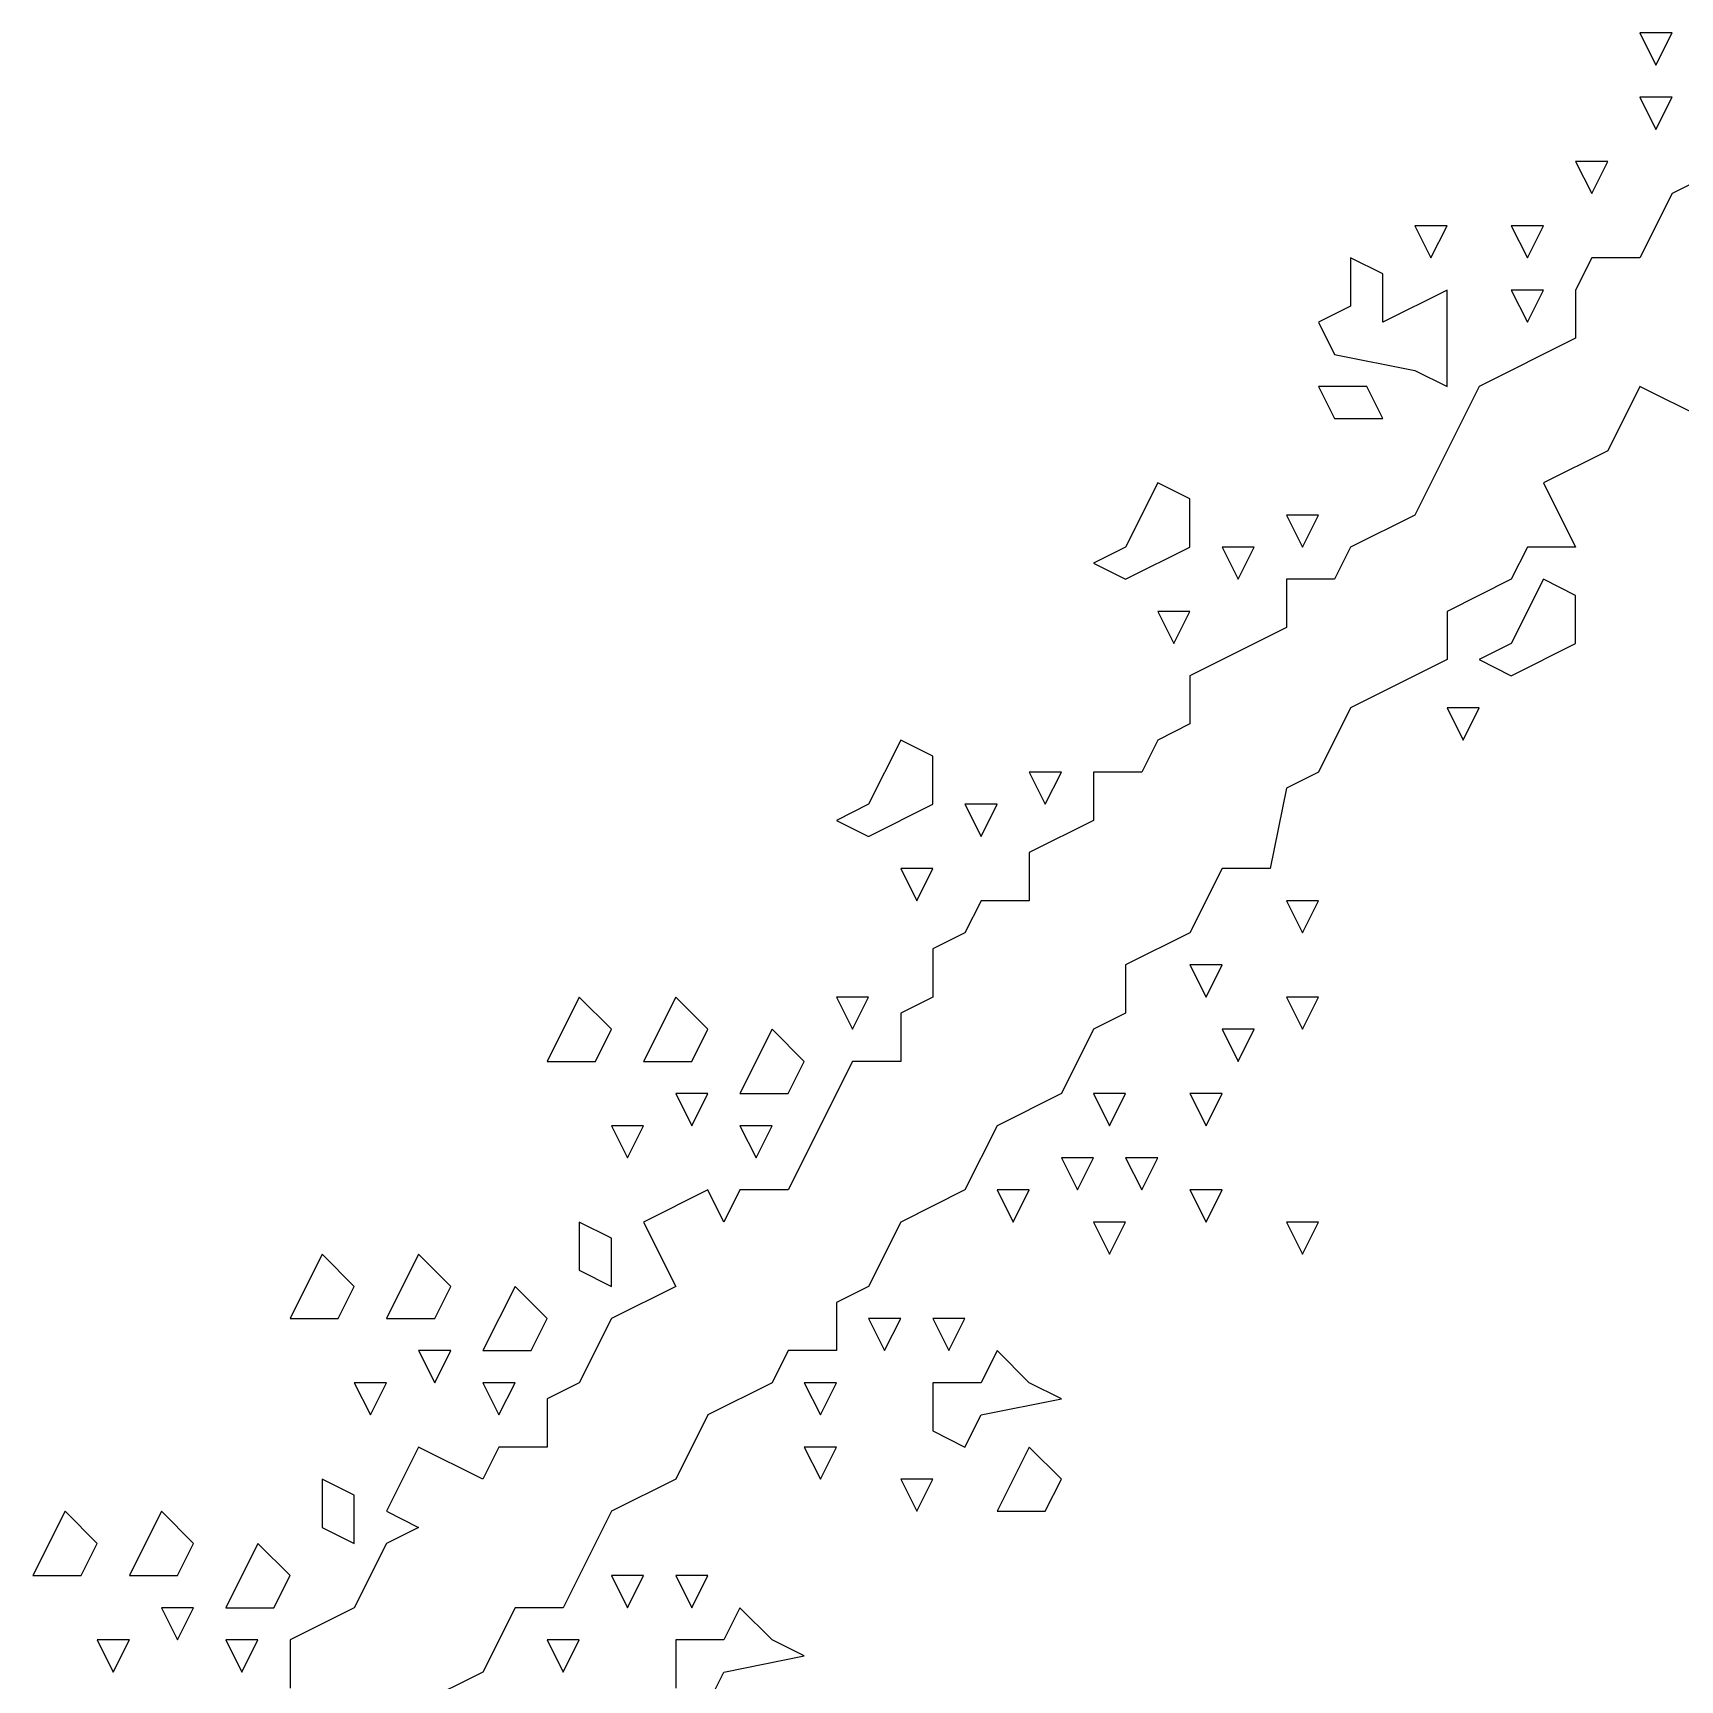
# Model space of a CAD drawing. Extents: x 2 to 124, y 0 to 170.
# Drawn here: x 9.42 to 17.67, y 152.41 to 160.66 of the extents above; entities that cross this region are included whole.
import ezdxf

# ---------------------------------------------------------------- set-up
doc = ezdxf.new("R2010")
doc.units = 0
doc.layers.add('Layer0', color=7, linetype='Continuous')

msp = doc.modelspace()

# ---------------------------------------------------------------- linework, layer by layer
at = {"layer": 'Layer0', "color": 5, "linetype": 'CONTINUOUS'}
for p, q in [((17.46686, 160.6629, 0.1), (17.54735, 160.5019, 0.1)), ((17.62784, 160.6629, 0.1), (17.46686, 160.6629, 0.1)), ((17.54735, 160.5019, 0.1), (17.62784, 160.6629, 0.1)), ((17.46686, 160.3409, 0.1), (17.54735, 160.1799, 0.1)), ((17.62784, 160.3409, 0.1), (17.46686, 160.3409, 0.1)), ((17.54735, 160.1799, 0.1), (17.62784, 160.3409, 0.1)), ((17.14489, 160.0189, 0.1), (17.22538, 159.858, 0.1)), ((17.30587, 160.0189, 0.1), (17.14489, 160.0189, 0.1)), ((17.22538, 159.858, 0.1), (17.30587, 160.0189, 0.1)), ((17.94981, 160.0189, 0.1), (17.62784, 159.858, 0.1)), ((17.62784, 159.858, 0.1), (17.46686, 159.536, 0.1)), ((16.33996, 159.697, 0.1), (16.42045, 159.536, 0.1)), ((16.50095, 159.697, 0.1), (16.33996, 159.697, 0.1)), ((16.42045, 159.536, 0.1), (16.50095, 159.697, 0.1)), ((16.82292, 159.697, 0.1), (16.90341, 159.536, 0.1)), ((16.9839, 159.697, 0.1), (16.82292, 159.697, 0.1)), ((16.90341, 159.536, 0.1), (16.9839, 159.697, 0.1)), ((16.01799, 159.536, 0.1), (16.01799, 159.2945, 0.1)), ((16.17898, 159.4555, 0.1), (16.01799, 159.536, 0.1)), ((17.22538, 159.536, 0.1), (17.14489, 159.375, 0.1)), ((17.46686, 159.536, 0.1), (17.22538, 159.536, 0.1)), ((16.17898, 159.214, 0.1), (16.17898, 159.4555, 0.1)), ((16.50095, 159.375, 0.1), (16.17898, 159.214, 0.1)), ((16.50095, 158.892, 0.1), (16.50095, 159.375, 0.1)), ((16.82292, 159.375, 0.1), (16.90341, 159.214, 0.1)), ((16.9839, 159.375, 0.1), (16.82292, 159.375, 0.1)), ((16.90341, 159.214, 0.1), (16.9839, 159.375, 0.1)), ((17.14489, 159.375, 0.1), (17.14489, 159.1335, 0.1)), ((16.01799, 159.2945, 0.1), (15.85701, 159.214, 0.1)), ((15.85701, 159.214, 0.1), (15.9375, 159.053, 0.1)), ((17.14489, 159.1335, 0.1), (16.66193, 158.892, 0.1)), ((15.9375, 159.053, 0.1), (16.33996, 158.9725, 0.1)), ((16.33996, 158.9725, 0.1), (16.50095, 158.892, 0.1)), ((15.85701, 158.892, 0.1), (15.9375, 158.7311, 0.1)), ((16.09848, 158.892, 0.1), (15.85701, 158.892, 0.1)), ((16.17898, 158.7311, 0.1), (16.09848, 158.892, 0.1)), ((16.66193, 158.892, 0.1), (16.33996, 158.2481, 0.1)), ((17.46686, 158.892, 0.1), (17.30587, 158.5701, 0.1)), ((17.78883, 158.7311, 0.1), (17.46686, 158.892, 0.1)), ((15.9375, 158.7311, 0.1), (16.17898, 158.7311, 0.1)), ((17.30587, 158.5701, 0.1), (16.9839, 158.4091, 0.1)), ((15.05208, 158.4091, 0.1), (14.8911, 158.0871, 0.1)), ((15.21307, 158.3286, 0.1), (15.05208, 158.4091, 0.1)), ((16.9839, 158.4091, 0.1), (17.14489, 158.0871, 0.1)), ((15.21307, 158.0871, 0.1), (15.21307, 158.3286, 0.1)), ((15.69602, 158.2481, 0.1), (15.77652, 158.0871, 0.1)), ((15.85701, 158.2481, 0.1), (15.69602, 158.2481, 0.1)), ((15.77652, 158.0871, 0.1), (15.85701, 158.2481, 0.1)), ((16.33996, 158.2481, 0.1), (16.01799, 158.0871, 0.1)), ((14.8911, 158.0871, 0.1), (14.73011, 158.0066, 0.1)), ((14.8911, 157.9261, 0.1), (15.21307, 158.0871, 0.1)), ((15.37405, 158.0871, 0.1), (15.45455, 157.9261, 0.1)), ((15.53504, 158.0871, 0.1), (15.37405, 158.0871, 0.1)), ((15.45455, 157.9261, 0.1), (15.53504, 158.0871, 0.1)), ((16.01799, 158.0871, 0.1), (15.9375, 157.9261, 0.1)), ((16.90341, 158.0871, 0.1), (16.82292, 157.9261, 0.1)), ((17.14489, 158.0871, 0.1), (16.90341, 158.0871, 0.1)), ((14.73011, 158.0066, 0.1), (14.8911, 157.9261, 0.1)), ((15.9375, 157.9261, 0.1), (15.69602, 157.9261, 0.1)), ((15.69602, 157.9261, 0.1), (15.69602, 157.6847, 0.1)), ((16.82292, 157.9261, 0.1), (16.50095, 157.7652, 0.1)), ((16.9839, 157.9261, 0.1), (16.82292, 157.6042, 0.1)), ((17.14489, 157.8456, 0.1), (16.9839, 157.9261, 0.1)), ((17.14489, 157.6042, 0.1), (17.14489, 157.8456, 0.1)), ((15.05208, 157.7652, 0.1), (15.13258, 157.6042, 0.1)), ((15.21307, 157.7652, 0.1), (15.05208, 157.7652, 0.1)), ((15.13258, 157.6042, 0.1), (15.21307, 157.7652, 0.1)), ((16.50095, 157.7652, 0.1), (16.50095, 157.5237, 0.1)), ((15.69602, 157.6847, 0.1), (15.21307, 157.4432, 0.1)), ((16.82292, 157.6042, 0.1), (16.66193, 157.5237, 0.1)), ((16.82292, 157.4432, 0.1), (17.14489, 157.6042, 0.1)), ((16.50095, 157.5237, 0.1), (16.01799, 157.2822, 0.1)), ((16.66193, 157.5237, 0.1), (16.82292, 157.4432, 0.1)), ((15.21307, 157.4432, 0.1), (15.21307, 157.2017, 0.1)), ((16.01799, 157.2822, 0.1), (15.85701, 156.9602, 0.1)), ((16.50095, 157.2822, 0.1), (16.58144, 157.1212, 0.1)), ((16.66193, 157.2822, 0.1), (16.50095, 157.2822, 0.1)), ((16.58144, 157.1212, 0.1), (16.66193, 157.2822, 0.1)), ((15.21307, 157.2017, 0.1), (15.05208, 157.1212, 0.1)), ((13.7642, 157.1212, 0.1), (13.60322, 156.7992, 0.1)), ((13.92519, 157.0407, 0.1), (13.7642, 157.1212, 0.1)), ((15.05208, 157.1212, 0.1), (14.97159, 156.9602, 0.1)), ((13.92519, 156.7992, 0.1), (13.92519, 157.0407, 0.1)), ((14.40814, 156.9602, 0.1), (14.48864, 156.7992, 0.1)), ((14.56913, 156.9602, 0.1), (14.40814, 156.9602, 0.1)), ((14.48864, 156.7992, 0.1), (14.56913, 156.9602, 0.1)), ((14.97159, 156.9602, 0.1), (14.73011, 156.9602, 0.1)), ((14.73011, 156.9602, 0.1), (14.73011, 156.7188, 0.1)), ((15.85701, 156.9602, 0.1), (15.69602, 156.8797, 0.1)), ((15.69602, 156.8797, 0.1), (15.61553, 156.4773, 0.1)), ((13.60322, 156.7992, 0.1), (13.44223, 156.7188, 0.1)), ((13.60322, 156.6383, 0.1), (13.92519, 156.7992, 0.1)), ((14.08617, 156.7992, 0.1), (14.16667, 156.6383, 0.1)), ((14.24716, 156.7992, 0.1), (14.08617, 156.7992, 0.1)), ((14.16667, 156.6383, 0.1), (14.24716, 156.7992, 0.1)), ((13.44223, 156.7188, 0.1), (13.60322, 156.6383, 0.1)), ((14.73011, 156.7188, 0.1), (14.40814, 156.5578, 0.1)), ((14.40814, 156.5578, 0.1), (14.40814, 156.3163, 0.1)), ((13.7642, 156.4773, 0.1), (13.8447, 156.3163, 0.1)), ((13.92519, 156.4773, 0.1), (13.7642, 156.4773, 0.1)), ((13.8447, 156.3163, 0.1), (13.92519, 156.4773, 0.1)), ((15.37405, 156.4773, 0.1), (15.21307, 156.1553, 0.1)), ((15.61553, 156.4773, 0.1), (15.37405, 156.4773, 0.1)), ((14.16667, 156.3163, 0.1), (14.08617, 156.1553, 0.1)), ((14.40814, 156.3163, 0.1), (14.16667, 156.3163, 0.1)), ((15.69602, 156.3163, 0.1), (15.77652, 156.1553, 0.1)), ((15.85701, 156.3163, 0.1), (15.69602, 156.3163, 0.1)), ((15.77652, 156.1553, 0.1), (15.85701, 156.3163, 0.1)), ((14.08617, 156.1553, 0.1), (13.92519, 156.0748, 0.1)), ((15.21307, 156.1553, 0.1), (14.8911, 155.9943, 0.1)), ((13.92519, 156.0748, 0.1), (13.92519, 155.8333, 0.1)), ((14.8911, 155.9943, 0.1), (14.8911, 155.7528, 0.1)), ((15.21307, 155.9943, 0.1), (15.29356, 155.8333, 0.1)), ((15.37405, 155.9943, 0.1), (15.21307, 155.9943, 0.1)), ((15.29356, 155.8333, 0.1), (15.37405, 155.9943, 0.1)), ((12.15436, 155.8333, 0.1), (11.99337, 155.5114, 0.1)), ((12.31534, 155.6723, 0.1), (12.15436, 155.8333, 0.1)), ((12.63731, 155.8333, 0.1), (12.47633, 155.5114, 0.1)), ((12.7983, 155.6723, 0.1), (12.63731, 155.8333, 0.1)), ((13.44223, 155.8333, 0.1), (13.52273, 155.6723, 0.1)), ((13.60322, 155.8333, 0.1), (13.44223, 155.8333, 0.1)), ((13.52273, 155.6723, 0.1), (13.60322, 155.8333, 0.1)), ((13.92519, 155.8333, 0.1), (13.7642, 155.7528, 0.1)), ((15.69602, 155.8333, 0.1), (15.77652, 155.6723, 0.1)), ((15.85701, 155.8333, 0.1), (15.69602, 155.8333, 0.1)), ((15.77652, 155.6723, 0.1), (15.85701, 155.8333, 0.1)), ((13.7642, 155.7528, 0.1), (13.7642, 155.5114, 0.1)), ((14.8911, 155.7528, 0.1), (14.73011, 155.6723, 0.1)), ((12.23485, 155.5114, 0.1), (12.31534, 155.6723, 0.1)), ((12.7178, 155.5114, 0.1), (12.7983, 155.6723, 0.1)), ((13.12027, 155.6723, 0.1), (12.95928, 155.3504, 0.1)), ((13.28125, 155.5114, 0.1), (13.12027, 155.6723, 0.1)), ((14.73011, 155.6723, 0.1), (14.56913, 155.3504, 0.1)), ((15.37405, 155.6723, 0.1), (15.45455, 155.5114, 0.1)), ((15.53504, 155.6723, 0.1), (15.37405, 155.6723, 0.1)), ((15.45455, 155.5114, 0.1), (15.53504, 155.6723, 0.1)), ((11.99337, 155.5114, 0.1), (12.23485, 155.5114, 0.1)), ((12.47633, 155.5114, 0.1), (12.7178, 155.5114, 0.1)), ((13.52273, 155.5114, 0.1), (13.20076, 154.8674, 0.1)), ((13.20076, 155.3504, 0.1), (13.28125, 155.5114, 0.1)), ((13.7642, 155.5114, 0.1), (13.52273, 155.5114, 0.1)), ((12.63731, 155.3504, 0.1), (12.7178, 155.1894, 0.1)), ((12.7983, 155.3504, 0.1), (12.63731, 155.3504, 0.1)), ((12.7178, 155.1894, 0.1), (12.7983, 155.3504, 0.1)), ((12.95928, 155.3504, 0.1), (13.20076, 155.3504, 0.1)), ((14.56913, 155.3504, 0.1), (14.24716, 155.1894, 0.1)), ((14.73011, 155.3504, 0.1), (14.81061, 155.1894, 0.1)), ((14.8911, 155.3504, 0.1), (14.73011, 155.3504, 0.1)), ((14.81061, 155.1894, 0.1), (14.8911, 155.3504, 0.1)), ((15.21307, 155.3504, 0.1), (15.29356, 155.1894, 0.1)), ((15.37405, 155.3504, 0.1), (15.21307, 155.3504, 0.1)), ((15.29356, 155.1894, 0.1), (15.37405, 155.3504, 0.1)), ((12.31534, 155.1894, 0.1), (12.39583, 155.0284, 0.1)), ((12.47633, 155.1894, 0.1), (12.31534, 155.1894, 0.1)), ((12.39583, 155.0284, 0.1), (12.47633, 155.1894, 0.1)), ((12.95928, 155.1894, 0.1), (13.03977, 155.0284, 0.1)), ((13.12027, 155.1894, 0.1), (12.95928, 155.1894, 0.1)), ((13.03977, 155.0284, 0.1), (13.12027, 155.1894, 0.1)), ((14.24716, 155.1894, 0.1), (14.08617, 154.8674, 0.1)), ((14.56913, 155.0284, 0.1), (14.64962, 154.8674, 0.1)), ((14.73011, 155.0284, 0.1), (14.56913, 155.0284, 0.1)), ((14.64962, 154.8674, 0.1), (14.73011, 155.0284, 0.1)), ((14.8911, 155.0284, 0.1), (14.97159, 154.8674, 0.1)), ((15.05208, 155.0284, 0.1), (14.8911, 155.0284, 0.1)), ((14.97159, 154.8674, 0.1), (15.05208, 155.0284, 0.1)), ((12.7983, 154.8674, 0.1), (12.47633, 154.7064, 0.1)), ((12.87879, 154.7064, 0.1), (12.7983, 154.8674, 0.1)), ((12.95928, 154.8674, 0.1), (12.87879, 154.7064, 0.1)), ((13.20076, 154.8674, 0.1), (12.95928, 154.8674, 0.1)), ((14.08617, 154.8674, 0.1), (13.7642, 154.7064, 0.1)), ((14.24716, 154.8674, 0.1), (14.32765, 154.7064, 0.1)), ((14.40814, 154.8674, 0.1), (14.24716, 154.8674, 0.1)), ((14.32765, 154.7064, 0.1), (14.40814, 154.8674, 0.1)), ((15.21307, 154.8674, 0.1), (15.29356, 154.7064, 0.1)), ((15.37405, 154.8674, 0.1), (15.21307, 154.8674, 0.1)), ((15.29356, 154.7064, 0.1), (15.37405, 154.8674, 0.1)), ((12.15436, 154.7064, 0.1), (12.15436, 154.465, 0.1)), ((12.31534, 154.6259, 0.1), (12.15436, 154.7064, 0.1)), ((12.47633, 154.7064, 0.1), (12.63731, 154.3845, 0.1)), ((13.7642, 154.7064, 0.1), (13.60322, 154.3845, 0.1)), ((14.73011, 154.7064, 0.1), (14.81061, 154.5455, 0.1)), ((14.8911, 154.7064, 0.1), (14.73011, 154.7064, 0.1)), ((14.81061, 154.5455, 0.1), (14.8911, 154.7064, 0.1)), ((15.69602, 154.7064, 0.1), (15.77652, 154.5455, 0.1)), ((15.85701, 154.7064, 0.1), (15.69602, 154.7064, 0.1)), ((15.77652, 154.5455, 0.1), (15.85701, 154.7064, 0.1)), ((12.31534, 154.3845, 0.1), (12.31534, 154.6259, 0.1)), ((10.86648, 154.5455, 0.1), (10.70549, 154.2235, 0.1)), ((11.02746, 154.3845, 0.1), (10.86648, 154.5455, 0.1)), ((11.34943, 154.5455, 0.1), (11.18845, 154.2235, 0.1)), ((11.51042, 154.3845, 0.1), (11.34943, 154.5455, 0.1)), ((12.15436, 154.465, 0.1), (12.31534, 154.3845, 0.1)), ((10.94697, 154.2235, 0.1), (11.02746, 154.3845, 0.1)), ((11.42992, 154.2235, 0.1), (11.51042, 154.3845, 0.1)), ((11.83239, 154.3845, 0.1), (11.6714, 154.0625, 0.1)), ((11.99337, 154.2235, 0.1), (11.83239, 154.3845, 0.1)), ((12.63731, 154.3845, 0.1), (12.31534, 154.2235, 0.1)), ((13.60322, 154.3845, 0.1), (13.44223, 154.304, 0.1)), ((13.44223, 154.304, 0.1), (13.44223, 154.0625, 0.1)), ((10.70549, 154.2235, 0.1), (10.94697, 154.2235, 0.1)), ((11.18845, 154.2235, 0.1), (11.42992, 154.2235, 0.1)), ((11.91288, 154.0625, 0.1), (11.99337, 154.2235, 0.1)), ((12.31534, 154.2235, 0.1), (12.15436, 153.9015, 0.1)), ((13.60322, 154.2235, 0.1), (13.68371, 154.0625, 0.1)), ((13.7642, 154.2235, 0.1), (13.60322, 154.2235, 0.1)), ((13.68371, 154.0625, 0.1), (13.7642, 154.2235, 0.1)), ((13.92519, 154.2235, 0.1), (14.00568, 154.0625, 0.1)), ((14.08617, 154.2235, 0.1), (13.92519, 154.2235, 0.1)), ((14.00568, 154.0625, 0.1), (14.08617, 154.2235, 0.1)), ((11.34943, 154.0625, 0.1), (11.42992, 153.9015, 0.1)), ((11.51042, 154.0625, 0.1), (11.34943, 154.0625, 0.1)), ((11.42992, 153.9015, 0.1), (11.51042, 154.0625, 0.1)), ((11.6714, 154.0625, 0.1), (11.91288, 154.0625, 0.1)), ((13.20076, 154.0625, 0.1), (13.12027, 153.9015, 0.1)), ((13.44223, 154.0625, 0.1), (13.20076, 154.0625, 0.1)), ((14.24716, 154.0625, 0.1), (14.16667, 153.9015, 0.1)), ((14.40814, 153.9015, 0.1), (14.24716, 154.0625, 0.1)), ((11.02746, 153.9015, 0.1), (11.10795, 153.7405, 0.1)), ((11.18845, 153.9015, 0.1), (11.02746, 153.9015, 0.1)), ((11.10795, 153.7405, 0.1), (11.18845, 153.9015, 0.1)), ((11.6714, 153.9015, 0.1), (11.75189, 153.7405, 0.1)), ((11.83239, 153.9015, 0.1), (11.6714, 153.9015, 0.1)), ((11.75189, 153.7405, 0.1), (11.83239, 153.9015, 0.1)), ((12.15436, 153.9015, 0.1), (11.99337, 153.821, 0.1)), ((13.12027, 153.9015, 0.1), (12.7983, 153.7405, 0.1)), ((13.28125, 153.9015, 0.1), (13.36174, 153.7405, 0.1)), ((13.44223, 153.9015, 0.1), (13.28125, 153.9015, 0.1)), ((13.36174, 153.7405, 0.1), (13.44223, 153.9015, 0.1)), ((14.16667, 153.9015, 0.1), (13.92519, 153.9015, 0.1)), ((13.92519, 153.9015, 0.1), (13.92519, 153.66, 0.1)), ((14.56913, 153.821, 0.1), (14.40814, 153.9015, 0.1)), ((11.99337, 153.821, 0.1), (11.99337, 153.5795, 0.1)), ((14.16667, 153.7405, 0.1), (14.56913, 153.821, 0.1)), ((12.7983, 153.7405, 0.1), (12.63731, 153.4186, 0.1)), ((14.08617, 153.5795, 0.1), (14.16667, 153.7405, 0.1)), ((13.92519, 153.66, 0.1), (14.08617, 153.5795, 0.1)), ((11.34943, 153.5795, 0.1), (11.18845, 153.2576, 0.1)), ((11.6714, 153.4186, 0.1), (11.34943, 153.5795, 0.1)), ((11.75189, 153.5795, 0.1), (11.6714, 153.4186, 0.1)), ((11.99337, 153.5795, 0.1), (11.75189, 153.5795, 0.1)), ((13.28125, 153.5795, 0.1), (13.36174, 153.4186, 0.1)), ((13.44223, 153.5795, 0.1), (13.28125, 153.5795, 0.1)), ((13.36174, 153.4186, 0.1), (13.44223, 153.5795, 0.1)), ((14.40814, 153.5795, 0.1), (14.24716, 153.2576, 0.1)), ((14.56913, 153.4186, 0.1), (14.40814, 153.5795, 0.1)), ((10.86648, 153.4186, 0.1), (10.86648, 153.1771, 0.1)), ((11.02746, 153.3381, 0.1), (10.86648, 153.4186, 0.1)), ((12.63731, 153.4186, 0.1), (12.31534, 153.2576, 0.1)), ((13.7642, 153.4186, 0.1), (13.8447, 153.2576, 0.1)), ((13.92519, 153.4186, 0.1), (13.7642, 153.4186, 0.1)), ((13.8447, 153.2576, 0.1), (13.92519, 153.4186, 0.1)), ((14.48864, 153.2576, 0.1), (14.56913, 153.4186, 0.1)), ((11.02746, 153.0966, 0.1), (11.02746, 153.3381, 0.1)), ((9.578598, 153.2576, 0.1), (9.417614, 152.9356, 0.1)), ((9.739583, 153.0966, 0.1), (9.578598, 153.2576, 0.1)), ((10.06155, 153.2576, 0.1), (9.900568, 152.9356, 0.1)), ((10.22254, 153.0966, 0.1), (10.06155, 153.2576, 0.1)), ((11.18845, 153.2576, 0.1), (11.34943, 153.1771, 0.1)), ((12.31534, 153.2576, 0.1), (12.07386, 152.7746, 0.1)), ((14.24716, 153.2576, 0.1), (14.48864, 153.2576, 0.1)), ((10.86648, 153.1771, 0.1), (11.02746, 153.0966, 0.1)), ((11.34943, 153.1771, 0.1), (11.18845, 153.0966, 0.1)), ((9.659091, 152.9356, 0.1), (9.739583, 153.0966, 0.1)), ((10.14205, 152.9356, 0.1), (10.22254, 153.0966, 0.1)), ((10.54451, 153.0966, 0.1), (10.38352, 152.7746, 0.1)), ((10.70549, 152.9356, 0.1), (10.54451, 153.0966, 0.1)), ((11.18845, 153.0966, 0.1), (11.02746, 152.7746, 0.1)), ((9.417614, 152.9356, 0.1), (9.659091, 152.9356, 0.1)), ((9.900568, 152.9356, 0.1), (10.14205, 152.9356, 0.1)), ((10.625, 152.7746, 0.1), (10.70549, 152.9356, 0.1)), ((12.31534, 152.9356, 0.1), (12.39583, 152.7746, 0.1)), ((12.47633, 152.9356, 0.1), (12.31534, 152.9356, 0.1)), ((12.39583, 152.7746, 0.1), (12.47633, 152.9356, 0.1)), ((12.63731, 152.9356, 0.1), (12.7178, 152.7746, 0.1)), ((12.7983, 152.9356, 0.1), (12.63731, 152.9356, 0.1)), ((12.7178, 152.7746, 0.1), (12.7983, 152.9356, 0.1)), ((10.06155, 152.7746, 0.1), (10.14205, 152.6136, 0.1)), ((10.22254, 152.7746, 0.1), (10.06155, 152.7746, 0.1)), ((10.14205, 152.6136, 0.1), (10.22254, 152.7746, 0.1)), ((10.38352, 152.7746, 0.1), (10.625, 152.7746, 0.1)), ((11.02746, 152.7746, 0.1), (10.70549, 152.6136, 0.1)), ((11.83239, 152.7746, 0.1), (11.6714, 152.4527, 0.1)), ((12.07386, 152.7746, 0.1), (11.83239, 152.7746, 0.1)), ((12.95928, 152.7746, 0.1), (12.87879, 152.6136, 0.1)), ((13.12027, 152.6136, 0.1), (12.95928, 152.7746, 0.1)), ((9.739583, 152.6136, 0.1), (9.820076, 152.4527, 0.1)), ((9.900568, 152.6136, 0.1), (9.739583, 152.6136, 0.1)), ((9.820076, 152.4527, 0.1), (9.900568, 152.6136, 0.1)), ((10.38352, 152.6136, 0.1), (10.46402, 152.4527, 0.1)), ((10.54451, 152.6136, 0.1), (10.38352, 152.6136, 0.1)), ((10.46402, 152.4527, 0.1), (10.54451, 152.6136, 0.1)), ((10.70549, 152.6136, 0.1), (10.70549, 152.3722, 0.1)), ((11.99337, 152.6136, 0.1), (12.07386, 152.4527, 0.1)), ((12.15436, 152.6136, 0.1), (11.99337, 152.6136, 0.1)), ((12.07386, 152.4527, 0.1), (12.15436, 152.6136, 0.1)), ((12.87879, 152.6136, 0.1), (12.63731, 152.6136, 0.1)), ((12.63731, 152.6136, 0.1), (12.63731, 152.3722, 0.1)), ((13.28125, 152.5331, 0.1), (13.12027, 152.6136, 0.1)), ((12.87879, 152.4527, 0.1), (13.28125, 152.5331, 0.1)), ((11.6714, 152.4527, 0.1), (11.34943, 152.2917, 0.1)), ((12.7983, 152.2917, 0.1), (12.87879, 152.4527, 0.1))]:
    msp.add_line(p, q, dxfattribs=at)

doc.saveas('drawing.dxf')
